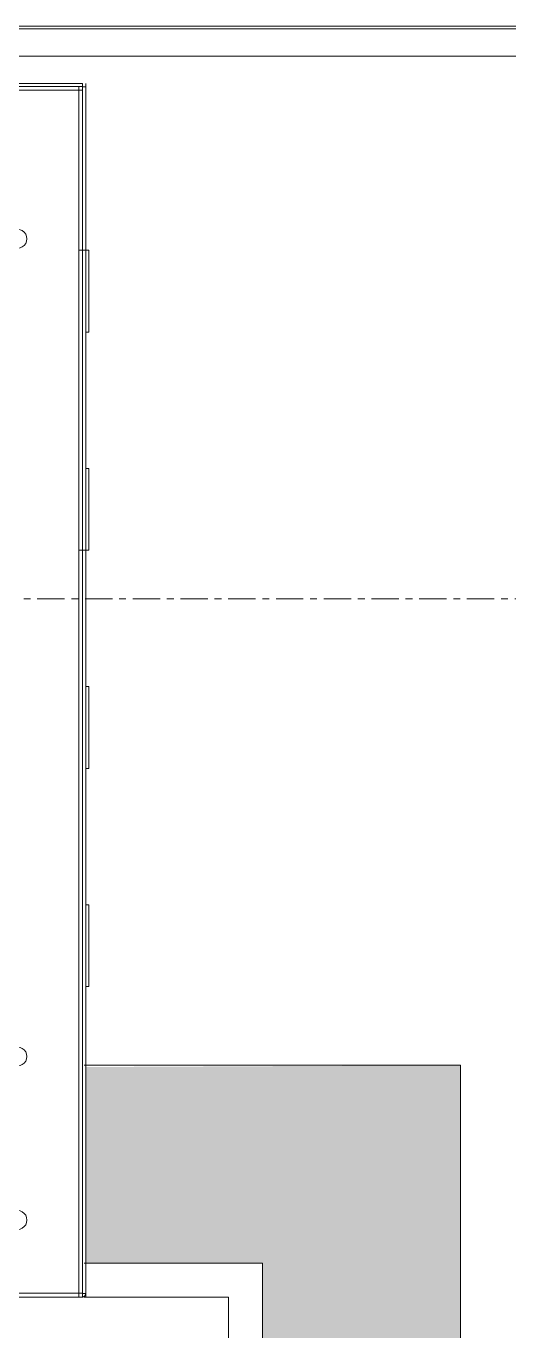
# Model space of a CAD drawing. Header units: inches. Extents: x 3268 to 7018, y 976 to 6708.
# Drawn here: x 5734.78 to 5743.63, y 3497.73 to 3521.65 of the extents above; entities that cross this region are included whole.
import ezdxf

# ---------------------------------------------------------------- set-up
doc = ezdxf.new("R2010")
doc.units = ezdxf.units.IN
doc.header["$MEASUREMENT"] = 0
doc.linetypes.add('Grid Line 1_2_', pattern=[0.875, 0.5, -0.125, 0.125, -0.125])
for name, color, linetype, lineweight in [('A-WALL', 113, 'Continuous', 9), ('A-WALL-PATT', 111, 'Continuous', 15), ('G-IMPT', 8, 'Continuous', 9), ('I-WALL', 2, 'Continuous', 9), ('Q-CASE', 31, 'Continuous', 9), ('Q-SPCQ', 91, 'Continuous', 9), ('S-GRID', 1, 'Continuous', 9)]:
    doc.layers.add(name, color=color, linetype=linetype, lineweight=lineweight)

# ---------------------------------------------------------------- blocks, each defined once
blk = doc.blocks.new('Add On Locker for Revit - LKR-2_10_dwg_LKR-2_10-9310973-Overall Retail Plan Opt 2')
at = {"layer": 'G-IMPT', "color": 133}
for p, q in [((35.472, 15.427), (-1.91, 15.427)), ((35.405, 15.369), (-1.841, 15.369)), ((16.782, 15.368), (35.472, 15.368)), ((35.405, 15.302), (35.405, 15.369)), ((35.474, 15.365), (35.474, 15.427)), ((35.474, 15.427), (35.474, 15.365)), ((35.474, 15.365), (35.474, -6.76)), ((35.533, 15.365), (35.533, 15.427)), ((35.533, 15.427), (35.533, 15.365)), ((35.533, -6.76), (35.533, 15.365)), ((-1.841, 15.302), (35.405, 15.302)), ((35.405, 15.302), (35.405, -6.751)), ((35.472, 15.254), (35.472, 13.055)), ((35.472, 13.055), (35.472, 15.254)), ((35.474, -6.754), (35.474, 15.3)), ((35.474, 15.3), (35.474, -6.754)), ((35.405, 12.368), (35.585, 12.368)), ((35.585, 12.368), (35.585, 10.868)), ((35.585, 10.868), (35.585, 12.368)), ((35.528, 10.868), (35.585, 10.868)), ((35.585, 10.868), (35.528, 10.868)), ((35.585, 8.368), (35.528, 8.368)), ((35.528, 8.368), (35.585, 8.368)), ((35.585, 8.368), (35.585, 6.868)), ((35.585, 6.868), (35.585, 8.368)), ((35.585, 6.868), (35.405, 6.868)), ((35.585, 4.368), (35.528, 4.368)), ((35.528, 4.368), (35.585, 4.368)), ((35.585, 4.368), (35.585, 2.868)), ((35.585, 2.868), (35.585, 4.368)), ((35.528, 2.868), (35.585, 2.868)), ((35.585, 2.868), (35.528, 2.868)), ((35.585, 0.368), (35.528, 0.368)), ((35.528, 0.368), (35.585, 0.368)), ((35.585, 0.368), (35.585, -1.132)), ((35.585, -1.132), (35.585, 0.368)), ((35.528, -1.132), (35.585, -1.132)), ((35.585, -1.132), (35.528, -1.132)), ((35.405, -6.751), (-1.841, -6.751)), ((-1.841, -6.823), (35.405, -6.823)), ((35.405, -6.823), (-1.841, -6.823)), ((35.405, -6.823), (35.405, -6.751)), ((35.474, -6.823), (35.474, -6.746)), ((35.474, -6.76), (35.474, -6.823)), ((35.474, -6.823), (35.474, -6.76)), ((35.533, -6.76), (35.533, -6.823))]:
    blk.add_line(p, q, dxfattribs=at)
at = {"layer": 'G-IMPT', "color": 133, "flags": 128}
for points in [[(35.405, 15.369), (26.093, 15.369), (16.782, 15.369), (7.47, 15.369), (-1.841, 15.369)], [(35.472, 15.368), (35.472, 15.383), (35.472, 15.398), (35.472, 15.413), (35.472, 15.427)], [(35.474, 15.369), (35.474, 15.351), (35.474, 15.334), (35.474, 15.317), (35.474, 15.3)], [(35.533, 15.365), (35.518, 15.365), (35.503, 15.365), (35.488, 15.365), (35.474, 15.365)], [(35.396, -6.823), (35.422, -6.823), (35.448, -6.823), (35.474, -6.823)], [(35.405, -6.823), (35.422, -6.823), (35.439, -6.823), (35.456, -6.823), (35.474, -6.823)], [(35.474, -6.823), (35.456, -6.823), (35.439, -6.823), (35.422, -6.823), (35.405, -6.823)], [(35.474, -6.823), (35.474, -6.805), (35.474, -6.788), (35.474, -6.771), (35.474, -6.754)], [(35.474, -6.754), (35.474, -6.771), (35.474, -6.788), (35.474, -6.805), (35.474, -6.823)], [(35.474, -6.76), (35.488, -6.76), (35.503, -6.76), (35.518, -6.76), (35.533, -6.76)], [(35.533, -6.823), (35.533, -6.805), (35.533, -6.788), (35.533, -6.771), (35.533, -6.754)]]:
    blk.add_lwpolyline(points, dxfattribs=at)
at = {"layer": 'G-IMPT', "color": 133}
for radius, end in [(0.069, 360), (0.01, 337.5), (0.01, 337.5), (0.069, 315)]:
    blk.add_arc((35.464, -6.754), radius, 270, end, dxfattribs=at)
for centre, major_axis, ratio, start_param, end_param in [((35.405, 15.3), (0.069, 0), 0.034899, 0, 1.570796), ((34.282, 12.579), (0.172, 0), 0.999391, 4.712389, 7.853982), ((34.282, -2.412), (0.172, 0), 0.999391, 4.712389, 7.853982), ((34.282, -5.41), (0.172, 0), 0.999391, 4.712389, 7.853982), ((35.405, -6.754), (0.069, 0), 0.034899, 0, 1.570796)]:
    blk.add_ellipse(centre, major_axis=major_axis, ratio=ratio, start_param=start_param, end_param=end_param, dxfattribs=at)
blk = doc.blocks.new('Add On Locker for Revit - LKR-2_10_dwg-9310972-Overall Retail Plan Opt 2')
blk.add_blockref('Add On Locker for Revit - LKR-2_10_dwg_LKR-2_10-9310973-Overall Retail Plan Opt 2', (0, 0))
blk = doc.blocks.new('Add On Locker for Revit - Add On Locker for Revit-9310252-Overall Retail Plan Opt 2')
blk.add_blockref('Add On Locker for Revit - LKR-2_10_dwg-9310972-Overall Retail Plan Opt 2', (1.969, -15.427))
blk = doc.blocks.new('Casework 95 - Casework 95-9779236-Overall Retail Plan Opt 2')
at = {"layer": 'Q-CASE', "color": 133}
for p, q in [((5769.938, 3516.598), (5672.188, 3516.598)), ((5672.688, 3516.098), (5769.438, 3516.098))]:
    blk.add_line(p, q, dxfattribs=at)
blk = doc.blocks.new('Arch_5 Points - Units and Amenities_v2022_rvt-1-Overall Retail Plan Opt 2')
at = {"layer": 'A-WALL-PATT', "lineweight": 5}
blk.add_hatch(color=9, dxfattribs=at).paths.add_polyline_path([(5739.546, 3498.973), (5742.741, 3498.973), (5742.741, 3502.598), (5735.875, 3502.565), (5735.875, 3498.973), (5739.116, 3498.973)])
at = {"layer": 'A-WALL-PATT', "lineweight": 9}
h = blk.add_hatch(color=254, dxfattribs=at)
h.paths.add_polyline_path([(5739.49, 3490.066), (5739.416, 3490.239), (5739.428, 3490.156)])
h.paths.add_polyline_path([(5741.548, 3490.066), (5741.679, 3490.208), (5742.127, 3491.161), (5741.834, 3491.095), (5741.864, 3491.028), (5741.862, 3490.574), (5741.604, 3490.156)])
h.paths.add_polyline_path([(5740.515, 3490.221), (5739.116, 3491.143), (5739.229, 3491.016), (5740.275, 3490.37)])
h.paths.add_polyline_path([(5740.601, 3492.279), (5742.741, 3492.279), (5742.741, 3498.973), (5739.116, 3498.973), (5739.135, 3492.279), (5739.546, 3492.279)])
at = {"layer": 'A-WALL', "color": 133}
for p, q in [((5739.116, 3498.973), (5735.845, 3498.973)), ((5739.116, 3498.973), (5739.116, 3498.348)), ((5739.116, 3498.348), (5739.116, 3492.151))]:
    blk.add_line(p, q, dxfattribs=at)
at = {"layer": 'I-WALL', "color": 53, "lineweight": 15}
for p, q in [((5659.25, 3521.649), (5759.875, 3521.649)), ((5659.25, 3521.649), (5759.875, 3521.649)), ((5742.741, 3502.598), (5735.845, 3502.598)), ((5742.741, 3498.973), (5742.741, 3502.598)), ((5742.741, 3498.348), (5742.741, 3498.973)), ((5735.845, 3498.348), (5738.491, 3498.348)), ((5738.491, 3498.348), (5738.491, 3492.151)), ((5742.741, 3492.151), (5742.741, 3498.348))]:
    blk.add_line(p, q, dxfattribs=at)
at = {"layer": 'Q-CASE', "color": 133, "lineweight": 9}
blk.add_blockref('Casework 95 - Casework 95-9779236-Overall Retail Plan Opt 2', (-11.938, 5), dxfattribs=at)
at = {"layer": 'Q-SPCQ', "color": 133, "lineweight": 9}
blk.add_blockref('Add On Locker for Revit - Add On Locker for Revit-9310252-Overall Retail Plan Opt 2', (5698.373, 3520.598), dxfattribs=at)

msp = doc.modelspace()

# ---------------------------------------------------------------- linework, layer by layer
at = {"layer": 'S-GRID', "linetype": 'Grid Line 1_2_'}
msp.add_line((6493.236, 3511.149), (3967.407, 3511.149), dxfattribs=at)

# ---------------------------------------------------------------- block references
at = {"lineweight": 5}
msp.add_blockref('Arch_5 Points - Units and Amenities_v2022_rvt-1-Overall Retail Plan Opt 2', (0, 0), dxfattribs=at)

doc.saveas('drawing.dxf')
